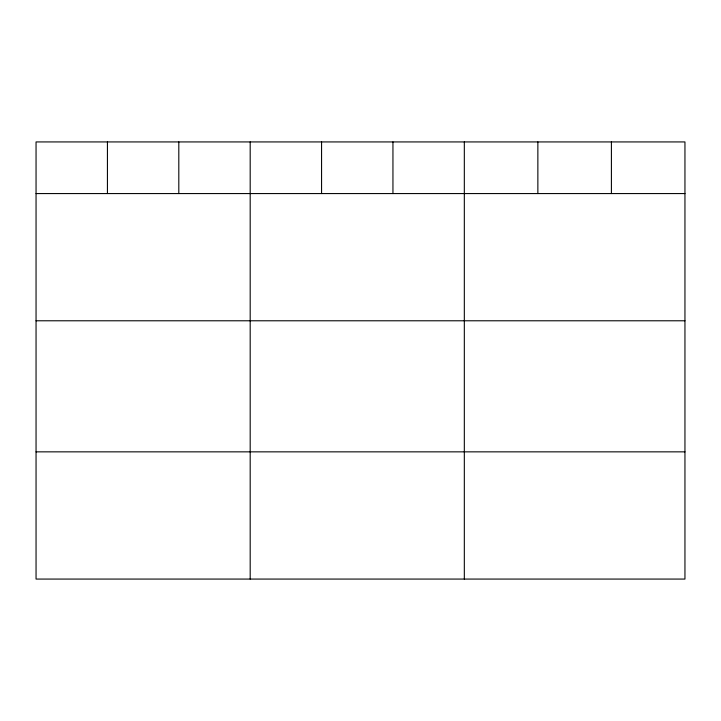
<?xml version="1.0" encoding="UTF-8"?>
<svg xmlns="http://www.w3.org/2000/svg" width="721" height="721" viewBox="0 0 721 721"><rect width="100%" height="100%" fill="white"/><g stroke="black" fill="none" stroke-linecap="round" stroke-linejoin="round"><path stroke-width="1.08" d="M684.95 193.57L684.95 579.071L36.05 579.071L36.05 141.929L684.95 141.929L684.95 193.57L36.05 193.57M36.05 320.782L684.95 320.782M36.05 451.851L684.95 451.851M611.408 141.929L611.408 193.57M537.866 141.929L537.866 193.57M464.324 141.929L464.324 579.071M392.945 141.929L392.945 193.57M321.566 141.929L321.566 193.57M250.187 141.929L250.187 579.071M178.808 141.929L178.808 193.57M107.429 141.929L107.429 193.57"/></g></svg>
